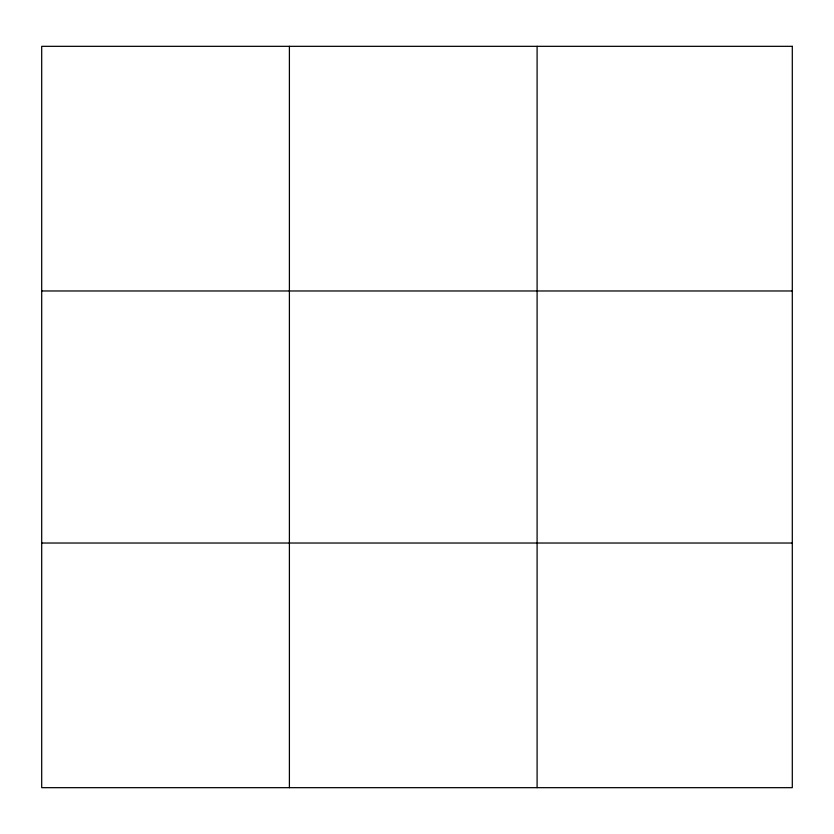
<?xml version="1.0" encoding="UTF-8"?>
<svg xmlns="http://www.w3.org/2000/svg" width="834" height="834" viewBox="0 0 834 834"><rect width="100%" height="100%" fill="white"/><g stroke="black" fill="none" stroke-linecap="round" stroke-linejoin="round"><path stroke-width="1.25" d="M289.398 787.671L289.398 46.329M537.096 787.671L537.096 46.329M41.7 290.972L792.3 290.972M41.7 543.028L792.3 543.028M792.3 46.329L41.7 46.329L41.7 787.671L792.3 787.671L792.3 46.329"/></g></svg>
